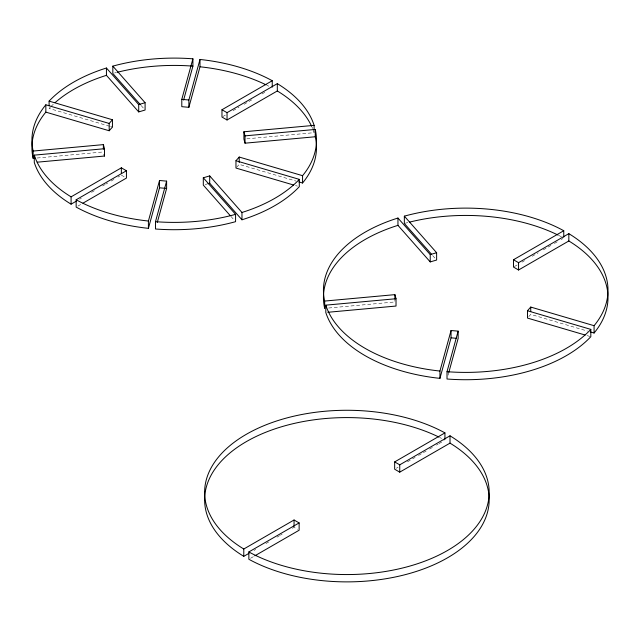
<?xml version="1.0" encoding="UTF-8"?>
<svg xmlns="http://www.w3.org/2000/svg" width="640" height="640" viewBox="0 0 640 640"><rect width="100%" height="100%" fill="white"/><g stroke="black" fill="none" stroke-linecap="round" stroke-linejoin="round"><path stroke-width="0.48" stroke-dasharray="3.2 2.4" d="M448.048 375.24L448.824 372.408M236.608 167.32L239.216 164.368L295.944 181.056M528.784 316.592L530.736 314.384L587.464 331.072M79.608 199.248L81.312 198.264M91.544 192.36L94.952 190.392M102.616 185.968L105.176 184.488M106.024 184L107.728 183.016M111.136 181.048L114.544 179.08M117.952 177.112L119.656 176.128M222.824 116.568L225.376 115.088M233.048 110.664L239.008 107.216M244.12 104.272L251.792 99.84M262.016 93.936L265.424 91.968M77.864 206.112L81.272 204.144M514.344 266.584L517.752 264.616M522.016 262.152L524.568 260.68M532.24 256.248L538.2 252.808M543.312 249.856L550.984 245.424M554.392 243.464L557.8 241.496M561.208 239.528L562.912 238.544M254.008 550.432L255.712 549.448M265.936 543.544L269.352 541.576M277.016 537.152L279.576 535.672M280.424 535.184L282.128 534.2M292.352 528.296L294.056 527.312L297.44 529.264M396.368 468.24L398.072 467.256M407.448 461.848L411.704 459.384M412.56 458.896L415.112 457.416M418.52 455.456L426.192 451.024M429.6 449.056L433.008 447.088M436.416 445.12L438.12 444.136M438.968 443.648L444.088 440.696M250.56 558.28L254.824 555.816M205.128 184.56L206.952 184.024M37.112 158.008L103.376 151.944M246.872 138.824L314.12 132.672L314.12 130.848M328.632 308.016L394.896 301.96L394.896 300.128M109.608 126.24L49.096 108.44A142.28 82.144 0 0 1 50.36 107.12M110.552 126.52L112.44 127.072M295.52 185.576L297.416 186.136M587.048 335.592L589.88 336.424M121.36 175.144L124.744 177.096M432.672 255.568L435.304 258.552M141.144 105.552L143.784 108.536M230.968 216.448L234.264 220.176M439.88 437.56A142.28 82.144 0 0 1 441.592 438.424M405.224 223.232A142.28 82.144 0 0 1 407.888 222.528M559 235.552A142.28 82.144 0 0 1 561.408 236.784M51.008 106.464A142.28 82.144 0 0 1 53.704 103.888M114.592 72.976A142.28 82.144 0 0 1 116.376 72.512M267.016 85.304A142.28 82.144 0 0 1 268.784 86.2M311.52 126.064A142.28 82.144 0 0 1 312.608 128.528M312.936 129.352A142.28 82.144 0 0 1 314.12 132.672"/><path stroke-width="0.96" d="M82.976 203.16L126.432 178.072L126.432 170.752L76.16 199.776L76.16 207.096A142.28 82.144 0 0 0 148.408 228.344L148.408 221.032L159.528 180.488L166.616 181.136L166.616 188.456L157.304 222.392M272.24 87.12L272.24 80.72A142.28 82.144 0 0 0 199.992 59.464L199.992 66.784L188.872 107.32L181.792 106.672L181.792 99.36L192.912 58.816A142.28 82.144 0 0 0 112.824 66.136L112.824 73.456L140.488 104.808M148.408 228.344L159.528 187.808L159.528 180.488M183.6 100.072L192.912 66.136L192.912 58.816M293.632 185.024L235.96 168.056L235.96 160.736L299.304 179.368L299.304 186.688A142.28 82.144 0 0 1 241.968 219.792L241.968 212.472L209.696 175.904L203.304 177.784L235.576 214.352L235.576 221.672A142.28 82.144 0 0 1 155.488 228.992L155.488 221.68L166.616 181.136M188.872 107.32L188.872 100L199.992 59.464M327.776 312.288L396.024 306.048L396.024 298.728L325.8 305.152L325.8 312.472A142.28 82.144 0 0 0 439.936 378.36L439.936 371.048L451.056 330.504L458.136 331.152L458.136 338.472L448.824 372.408M439.936 378.36L451.056 337.824L451.056 330.504M585.152 335.032L527.48 318.072L527.48 310.752L590.824 329.384L590.824 336.704A142.28 82.144 0 0 1 447.016 379.008L447.016 371.688L458.136 331.152M109.184 123.448L45.84 104.808L45.84 112.128L109.184 130.76L109.184 123.448L112.44 119.752L49.096 101.12L49.096 105.696M109.184 130.76L112.44 127.072L112.44 119.752M235.96 160.736L239.216 157.048L302.56 175.68L302.56 183L298.776 181.888M527.48 310.752L530.736 307.064L594.08 325.696L594.08 333.016L590.304 331.904M76.2 201.216L71.088 204.168L71.088 196.848L121.36 167.824L126.432 170.752M221.968 109.744L227.04 112.664L277.312 83.64L277.312 90.96L227.04 119.984L221.968 117.056L221.968 109.744L272.24 80.72M513.488 259.752L518.56 262.68L568.832 233.656L568.832 240.976L518.56 270L513.488 267.072L513.488 259.752L563.76 230.728L563.76 237.136M248.896 553.384L243.784 556.336L243.784 549.016L294.056 519.992L299.128 522.92L299.128 530.24L254.824 555.816M394.664 461.912L399.736 464.832L450.008 435.808L450.008 443.128L399.736 472.152L394.664 469.224L394.664 461.912L444.936 432.888L444.936 439.288M450.008 443.128A142.28 82.144 0 0 1 447.504 557.816A142.28 82.144 0 0 1 248.856 559.264L248.856 551.944L299.128 522.92M106.432 68.016L138.712 104.592L145.096 102.712L145.096 110.032L138.712 111.912L106.432 75.336L106.432 68.016A142.28 82.144 0 0 0 49.096 101.12M207.864 183.76L209.696 183.224L241.968 219.792M430.232 254.608L436.624 252.728L436.624 260.04L430.232 261.92L397.952 225.352L397.952 218.032L430.232 254.608L430.232 261.92M35.136 158.184L33.16 158.368L33.16 151.048L103.376 144.624L104.496 148.712L104.496 156.032L37.248 162.184M243.904 131.776L245.024 135.864L315.248 129.448L315.248 136.76L245.024 143.184L243.904 139.096L243.904 131.776L314.12 125.36L314.12 129.928M71.088 204.168A142.28 82.144 0 0 1 34.28 162.456L34.28 155.136L104.496 148.712M397.952 225.352A142.28 82.144 0 0 0 324.68 308.384L324.68 301.064L394.896 294.64L396.024 298.728M181.792 99.36L188.872 100M159.528 187.808L166.616 188.456M451.056 337.824L456.368 338.304M563.76 230.728A142.28 82.144 0 0 0 404.344 216.152L436.624 252.728M431.352 254.072L404.344 223.472L404.344 216.152M112.824 66.136L145.096 102.712M230.312 215.704L203.304 185.096L203.304 177.784M104.048 154.4L104.496 156.032M530.736 307.064L530.736 311.64M518.56 262.68L518.56 270M399.736 464.832L399.736 472.152M394.896 294.64L394.896 299.216M294.056 519.992L294.056 526.4M245.024 135.864L245.024 143.184M239.216 157.048L239.216 162.536M227.04 112.664L227.04 119.984M209.696 175.904L209.696 183.224M138.712 104.592L138.712 111.912M121.36 167.824L121.36 173.312M103.376 144.624L103.376 149.2M243.784 556.336A142.28 82.144 0 0 1 243.52 443.296A142.28 82.144 0 0 1 439.024 437.128M450.008 435.808A142.28 82.144 0 0 1 447.504 550.496A142.28 82.144 0 0 1 248.856 551.944M243.784 549.016A142.28 82.144 0 0 1 246.288 434.328A142.28 82.144 0 0 1 444.936 432.888M568.832 240.976A142.28 82.144 0 0 1 594.08 333.016M409.672 222.08A142.28 82.144 0 0 1 558.184 235.144M568.832 233.656A142.28 82.144 0 0 1 594.08 325.696M590.824 329.384A142.28 82.144 0 0 1 447.016 371.688M439.936 371.048A142.28 82.144 0 0 1 325.8 305.152M324.68 301.064A142.28 82.144 0 0 1 397.952 218.032M315.248 136.76A142.28 82.144 0 0 1 302.56 183M33.16 158.368A142.28 82.144 0 0 1 45.84 112.128M55.112 102.616A142.28 82.144 0 0 1 106.432 75.336M117.272 72.28A142.28 82.144 0 0 1 192.912 66.136M199.992 66.784A142.28 82.144 0 0 1 266.12 84.864M277.312 90.96A142.28 82.144 0 0 1 311.52 126.064M315.248 129.448A142.28 82.144 0 0 1 302.56 175.68M299.304 179.368A142.28 82.144 0 0 1 241.968 212.472M235.576 214.352A142.28 82.144 0 0 1 155.488 221.68M148.408 221.032A142.28 82.144 0 0 1 76.16 199.776M71.088 196.848A142.28 82.144 0 0 1 34.28 155.136M33.16 151.048A142.28 82.144 0 0 1 45.84 104.808M277.312 83.64A142.28 82.144 0 0 1 314.12 125.36"/></g></svg>
